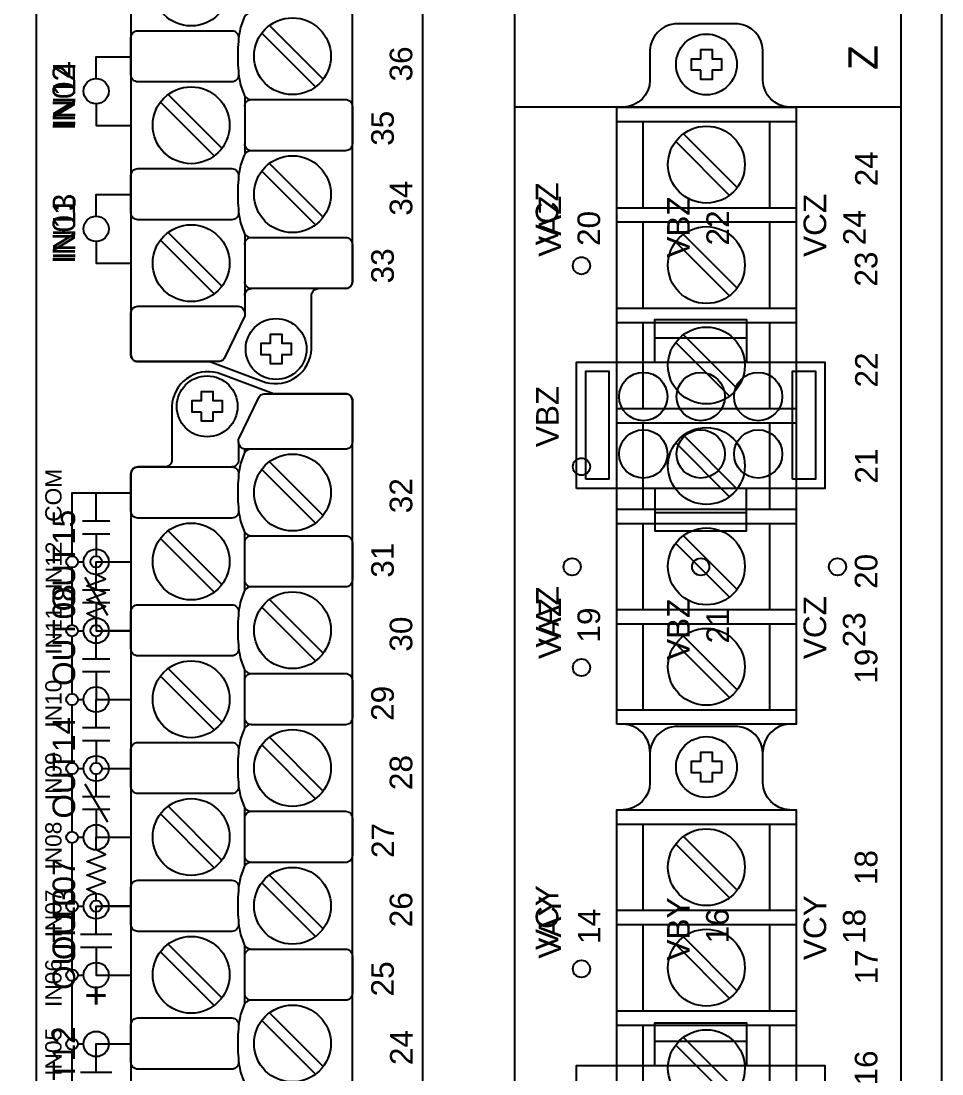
# Model space of a CAD drawing. Extents: x 1 to 47.7, y 0.3 to 34.2.
# Drawn here: x 34.972 to 38.98, y 11.656 to 16.242 of the extents above; entities that cross this region are included whole.
import ezdxf

# ---------------------------------------------------------------- set-up
doc = ezdxf.new("R2010")
doc.units = 0
doc.header["$MEASUREMENT"] = 0
for name, color, linetype in [('1_1__1__SCREW_TERMINAL', 7, 'CONTINUOUS'), ('1_2__2__CONNECTORIZED', 7, 'CONTINUOUS'), ('4_1__2___8__OPTOISO_IND_LS', 7, 'CONTINUOUS'), ('4_2__7___8__OPTOISO_IND_LS', 7, 'CONTINUOUS'), ('4_3__4___24__OPTOISO_LS_IN', 7, 'CONTINUOUS'), ('4_4__D___24__OPTOISO_LS_IN', 7, 'CONTINUOUS'), ('4_5__8___8__OPTOISO_IND_LS', 7, 'CONTINUOUS'), ('5_0______DWG_', 7, 'CONTINUOUS')]:
    doc.layers.add(name, color=color, linetype=linetype)
doc.styles.add('ARIAL', font='arial.ttf')

msp = doc.modelspace()

# ---------------------------------------------------------------- linework, layer by layer
at = {"layer": '1_1__1__SCREW_TERMINAL'}
for points in [[(38.3166, 15.8667, -0.403969), (38.2007, 15.9846), (38.2007, 16.1148, 0.374201), (38.0919, 16.2294), (37.8175, 16.2294, 0.374201), (37.7088, 16.1148), (37.7087, 15.9846, -0.403969), (37.5928, 15.8667)], [(37.7087, 13.0609, 0.403969), (37.5928, 13.1789)], [(38.3166, 12.8066, -0.403969), (38.2007, 12.9245), (38.2007, 13.0547, 0.374201), (38.0919, 13.1693), (37.8175, 13.1693, 0.374201), (37.7088, 13.0547), (37.7087, 12.9245, -0.403969), (37.5928, 12.8066)], [(38.3166, 13.1789, 0.403969), (38.2007, 13.0609)]]:
    msp.add_lwpolyline(points, format="xyb", dxfattribs=at)
for points in [[(37.9299, 16.0279), (37.8896, 16.0279), (37.8896, 16.0778), (37.9299, 16.0778), (37.9299, 16.1179), (37.9799, 16.1179), (37.9799, 16.0778), (38.0198, 16.0778), (38.0198, 16.0279), (37.9799, 16.0279), (37.9799, 15.9877), (37.9299, 15.9877)], [(37.5647, 13.1789), (37.5647, 15.8665), (38.3447, 15.8665), (38.3447, 13.1789)], [(37.9299, 12.9677), (37.8896, 12.9677), (37.8896, 13.0177), (37.9299, 13.0177), (37.9299, 13.0578), (37.9799, 13.0578), (37.9799, 13.0177), (38.0198, 13.0177), (38.0198, 12.9677), (37.9799, 12.9677), (37.9799, 12.9276), (37.9299, 12.9276)], [(37.5647, 10.1188), (37.5647, 12.8063), (38.3447, 12.8063), (38.3447, 10.1188)]]:
    msp.add_lwpolyline(points, close=True, dxfattribs=at)
for points in [[(37.1206, 15.8688), (37.6124, 15.8688)], [(38.297, 15.8688), (38.8005, 15.8688)], [(37.5647, 15.8039), (38.3447, 15.8039)], [(37.6798, 15.4289), (37.6798, 15.8039)], [(38.2296, 15.8039), (38.2296, 15.4289)], [(37.8542, 15.7503), (38.0884, 15.5161)], [(37.8208, 15.7169), (38.0549, 15.4827)], [(37.5647, 15.4289), (38.3447, 15.4289)], [(37.5647, 15.3666), (38.3447, 15.3666)], [(37.6798, 14.9916), (37.6798, 15.3666)], [(38.2296, 15.3666), (38.2296, 14.9916)], [(37.8208, 15.2794), (38.0549, 15.0452)], [(37.8542, 15.3128), (38.0884, 15.0786)], [(37.5647, 14.9916), (38.3447, 14.9916)], [(37.5647, 14.929), (38.3447, 14.929)], [(37.6798, 14.554), (37.6798, 14.929)], [(38.2296, 14.929), (38.2296, 14.554)], [(37.8542, 14.8753), (38.0884, 14.6411)], [(37.8208, 14.8418), (38.0549, 14.6077)], [(37.5647, 14.554), (38.3447, 14.554)], [(37.5647, 14.4915), (38.3447, 14.4915)], [(37.6798, 14.1165), (37.6798, 14.4915)], [(38.2296, 14.4915), (38.2296, 14.1165)], [(37.8208, 14.4043), (38.0549, 14.1701)], [(37.8542, 14.4377), (38.0884, 14.2036)], [(37.5647, 14.1165), (38.3447, 14.1165)], [(37.5647, 14.054), (38.3447, 14.054)], [(37.6798, 13.679), (37.6798, 14.054)], [(38.2296, 14.054), (38.2296, 13.679)], [(37.8542, 14.0004), (38.0884, 13.7662)], [(37.8208, 13.9669), (38.0549, 13.7328)], [(37.5647, 13.679), (38.3447, 13.679)], [(37.5647, 13.6165), (38.3447, 13.6165)], [(37.6798, 13.2415), (37.6798, 13.6165)], [(38.2296, 13.6165), (38.2296, 13.2415)], [(37.8208, 13.5294), (38.0549, 13.2952)], [(37.8542, 13.5628), (38.0884, 13.3287)], [(37.5647, 13.2415), (38.3447, 13.2415)], [(37.5647, 12.7438), (38.3447, 12.7438)], [(37.6798, 12.3688), (37.6798, 12.7438)], [(38.2296, 12.7438), (38.2296, 12.3688)], [(37.8208, 12.6568), (38.0549, 12.4226)], [(37.8542, 12.6902), (38.0884, 12.456)], [(37.5647, 12.3688), (38.3447, 12.3688)], [(37.5647, 12.3065), (38.3447, 12.3065)], [(37.6798, 11.9315), (37.6798, 12.3065)], [(38.2296, 12.3065), (38.2296, 11.9315)], [(37.8542, 12.2527), (38.0884, 12.0185)], [(37.8208, 12.2192), (38.0549, 11.9851)], [(37.5647, 11.9315), (38.3447, 11.9315)], [(37.5647, 11.8689), (38.3447, 11.8689)], [(37.6798, 11.4939), (37.6798, 11.8689)], [(38.2296, 11.8689), (38.2296, 11.4939)], [(37.8542, 11.8151), (38.0884, 11.581)], [(37.8208, 11.7817), (38.0549, 11.5475)]]:
    msp.add_lwpolyline(points, dxfattribs=at)
for centre, radius in [((37.9547, 16.0528), 0.1324), ((37.9546, 15.6165), 0.1673), ((37.9546, 15.179), 0.1673), ((37.4108, 15.1761), 0.0375), ((37.9546, 14.7415), 0.1673), ((37.9546, 14.3039), 0.1673), ((37.4108, 14.3011), 0.0375), ((37.9546, 13.8666), 0.1673), ((37.9546, 13.429), 0.1673), ((37.4108, 13.4261), 0.0375), ((37.9547, 12.9927), 0.1324), ((37.9546, 12.5564), 0.1673), ((37.9546, 12.1189), 0.1673), ((37.4108, 12.1136), 0.0375), ((37.9546, 11.6813), 0.1673)]:
    msp.add_circle(centre, radius, dxfattribs=at)
at = {"layer": '1_2__2__CONNECTORIZED'}
for points in [[(37.1206, 15.8688), (38.8005, 15.8688)], [(37.7297, 14.7563), (37.7297, 14.9413), (38.1297, 14.9413), (38.1297, 14.7563)], [(37.7297, 14.8614), (38.1297, 14.8614)], [(37.7297, 14.2065), (37.7297, 14.0215), (38.1297, 14.0215), (38.1297, 14.2065)], [(37.7297, 14.1014), (38.1297, 14.1014)], [(37.7297, 11.6933), (37.7297, 11.8783), (38.1297, 11.8783), (38.1297, 11.6933)], [(37.7297, 11.7984), (38.1297, 11.7984)]]:
    msp.add_lwpolyline(points, dxfattribs=at)
for points in [[(37.3897, 14.2065), (37.3897, 14.7563), (38.4697, 14.7563), (38.4697, 14.2065)], [(37.4299, 14.2464), (37.4299, 14.7163), (37.5298, 14.7163), (37.5298, 14.2464)], [(38.3297, 14.2464), (38.3297, 14.7163), (38.4298, 14.7163), (38.4298, 14.2464)], [(37.3897, 11.1435), (37.3897, 11.6933), (38.4697, 11.6933), (38.4697, 11.1435)]]:
    msp.add_lwpolyline(points, close=True, dxfattribs=at)
for centre, radius in [((37.6798, 14.6063), 0.1051), ((37.9299, 14.6063), 0.1051), ((38.1798, 14.6063), 0.1051), ((37.6798, 14.3563), 0.1051), ((37.9299, 14.3563), 0.1051), ((38.1798, 14.3563), 0.1051), ((37.3701, 13.8648), 0.0375), ((37.9297, 13.8648), 0.0375), ((38.5252, 13.8648), 0.0375)]:
    msp.add_circle(centre, radius, dxfattribs=at)
at = {"layer": '4_1__2___8__OPTOISO_IND_LS'}
for points in [[(35.2985, 15.9915), (35.2985, 16.0866), (35.4497, 16.0866)], [(35.2985, 15.8815), (35.2985, 15.7866), (35.4497, 15.7866)], [(35.2985, 15.3915), (35.2985, 15.4866), (35.4497, 15.4866)], [(35.2985, 15.2815), (35.2985, 15.1866), (35.4497, 15.1866)], [(35.2985, 14.0644), (35.2985, 14.1866), (35.4497, 14.1866)], [(35.2385, 14.0644), (35.3585, 14.0644)], [(35.2385, 14.0087), (35.3585, 14.0087)], [(35.2985, 14.0087), (35.2985, 13.9116)], [(35.2985, 13.7644), (35.2985, 13.8616)], [(35.3235, 13.8866), (35.4497, 13.8866)], [(35.2485, 13.819), (35.3485, 13.654)], [(35.2385, 13.7644), (35.3585, 13.7644)], [(35.2385, 13.7087), (35.3585, 13.7087)], [(35.2985, 13.7087), (35.2985, 13.5866), (35.4497, 13.5866)], [(35.2985, 13.1644), (35.2985, 13.2866), (35.4497, 13.2866)], [(35.2385, 13.1644), (35.3585, 13.1644)], [(35.2385, 13.1087), (35.3585, 13.1087)], [(35.2985, 13.1087), (35.2985, 13.0116)], [(35.3235, 12.9866), (35.4497, 12.9866)], [(35.2985, 12.8644), (35.2985, 12.9616)], [(35.2485, 12.919), (35.3485, 12.754)], [(35.2385, 12.8644), (35.3585, 12.8644)], [(35.2385, 12.8087), (35.3585, 12.8087)], [(35.2985, 12.8087), (35.2985, 12.6866), (35.4497, 12.6866)], [(35.2985, 12.2644), (35.2985, 12.3866), (35.4497, 12.3866)], [(35.231, 12.2644), (35.366, 12.2644)], [(35.231, 12.2087), (35.366, 12.2087)], [(35.2985, 12.2087), (35.2985, 12.0866), (35.4497, 12.0866)], [(35.2985, 11.6644), (35.2985, 11.7866), (35.4497, 11.7866)], [(35.231, 11.6644), (35.366, 11.6644)]]:
    msp.add_lwpolyline(points, dxfattribs=at)
for centre, radius in [((35.2985, 15.9365), 0.055), ((35.2985, 15.3365), 0.055), ((35.2985, 13.8866), 0.025), ((35.2985, 12.9866), 0.025)]:
    msp.add_circle(centre, radius, dxfattribs=at)
at = {"layer": '4_2__7___8__OPTOISO_IND_LS'}
for points in [[(35.2985, 15.9915), (35.2985, 16.0866), (35.4497, 16.0866)], [(35.2985, 15.8815), (35.2985, 15.7866), (35.4497, 15.7866)], [(35.2985, 15.3915), (35.2985, 15.4866), (35.4497, 15.4866)], [(35.2985, 15.2815), (35.2985, 15.1866), (35.4497, 15.1866)], [(35.2985, 14.0644), (35.2985, 14.1866), (35.4497, 14.1866)], [(35.2385, 14.0644), (35.3585, 14.0644)], [(35.2385, 14.0087), (35.3585, 14.0087)], [(35.2985, 14.0087), (35.2985, 13.9116)], [(35.2985, 13.7644), (35.2985, 13.8616)], [(35.3235, 13.8866), (35.4497, 13.8866)], [(35.2485, 13.819), (35.3485, 13.654)], [(35.2385, 13.7644), (35.3585, 13.7644)], [(35.2385, 13.7087), (35.3585, 13.7087)], [(35.2985, 13.7087), (35.2985, 13.5866), (35.4497, 13.5866)], [(35.2985, 13.1644), (35.2985, 13.2866), (35.4497, 13.2866)], [(35.2385, 13.1644), (35.3585, 13.1644)], [(35.2385, 13.1087), (35.3585, 13.1087)], [(35.2985, 13.1087), (35.2985, 13.0116)], [(35.3235, 12.9866), (35.4497, 12.9866)], [(35.2985, 12.8644), (35.2985, 12.9616)], [(35.2485, 12.919), (35.3485, 12.754)], [(35.2385, 12.8644), (35.3585, 12.8644)], [(35.2385, 12.8087), (35.3585, 12.8087)], [(35.2985, 12.8087), (35.2985, 12.6866), (35.4497, 12.6866)], [(35.2985, 12.2644), (35.2985, 12.3866), (35.4497, 12.3866)], [(35.231, 12.2644), (35.366, 12.2644)], [(35.231, 12.2087), (35.366, 12.2087)], [(35.2985, 12.2087), (35.2985, 12.0866), (35.4497, 12.0866)], [(35.2985, 11.6644), (35.2985, 11.7866), (35.4497, 11.7866)], [(35.231, 11.6644), (35.366, 11.6644)]]:
    msp.add_lwpolyline(points, dxfattribs=at)
for centre, radius in [((35.2985, 15.9365), 0.055), ((35.2985, 15.3365), 0.055), ((35.2985, 13.8866), 0.025), ((35.2985, 12.9866), 0.025)]:
    msp.add_circle(centre, radius, dxfattribs=at)
at = {"layer": '4_3__4___24__OPTOISO_LS_IN'}
for points in [[(35.2985, 15.9915), (35.2985, 16.0866), (35.4497, 16.0866)], [(35.2985, 15.8815), (35.2985, 15.7866), (35.4497, 15.7866)], [(35.2985, 15.3915), (35.2985, 15.4866), (35.4497, 15.4866)], [(35.2985, 15.2815), (35.2985, 15.1866), (35.4497, 15.1866)], [(35.1936, 13.9116), (35.1936, 14.1866), (35.4497, 14.1866)], [(35.1936, 13.6116), (35.1936, 13.8616)], [(35.2186, 13.8866), (35.2435, 13.8866)], [(35.3535, 13.8866), (35.4497, 13.8866)], [(35.2186, 13.5866), (35.2435, 13.5866)], [(35.3535, 13.5866), (35.4497, 13.5866)], [(35.1936, 13.3116), (35.1936, 13.5616)], [(35.1936, 13.0116), (35.1936, 13.2616)], [(35.2186, 13.2866), (35.2435, 13.2866)], [(35.3535, 13.2866), (35.4497, 13.2866)], [(35.2186, 12.9866), (35.2435, 12.9866)], [(35.3535, 12.9866), (35.4497, 12.9866)], [(35.1936, 12.7116), (35.1936, 12.9616)], [(35.1936, 12.4116), (35.1936, 12.6616)], [(35.2186, 12.6866), (35.2435, 12.6866)], [(35.3535, 12.6866), (35.4497, 12.6866)], [(35.2186, 12.3866), (35.2435, 12.3866)], [(35.3535, 12.3866), (35.4497, 12.3866)], [(35.1936, 12.1116), (35.1936, 12.3616)], [(35.1936, 11.8116), (35.1936, 12.0616)], [(35.2186, 12.0866), (35.2435, 12.0866)], [(35.3535, 12.0866), (35.4497, 12.0866)], [(35.2186, 11.7866), (35.2435, 11.7866)], [(35.3535, 11.7866), (35.4497, 11.7866)], [(35.2435, 11.4865), (35.1936, 11.4865), (35.1936, 11.7616)]]:
    msp.add_lwpolyline(points, dxfattribs=at)
for centre, radius in [((35.2985, 15.9365), 0.055), ((35.2985, 15.3365), 0.055), ((35.2985, 13.8866), 0.055), ((35.1936, 13.8866), 0.025), ((35.2985, 13.5866), 0.055), ((35.1936, 13.5866), 0.025), ((35.1936, 13.2866), 0.025), ((35.2985, 13.2866), 0.055), ((35.2985, 12.9866), 0.055), ((35.1936, 12.9866), 0.025), ((35.1936, 12.6866), 0.025), ((35.2985, 12.6866), 0.055), ((35.2985, 12.3866), 0.055), ((35.1936, 12.3866), 0.025), ((35.1936, 12.0866), 0.025), ((35.2985, 12.0866), 0.055), ((35.2985, 11.7866), 0.055), ((35.1936, 11.7866), 0.025)]:
    msp.add_circle(centre, radius, dxfattribs=at)
at = {"layer": '4_4__D___24__OPTOISO_LS_IN'}
for points in [[(35.2985, 15.9915), (35.2985, 16.0866), (35.4497, 16.0866)], [(35.2985, 15.8815), (35.2985, 15.7866), (35.4497, 15.7866)], [(35.2985, 15.3915), (35.2985, 15.4866), (35.4497, 15.4866)], [(35.2985, 15.2815), (35.2985, 15.1866), (35.4497, 15.1866)], [(35.1936, 13.9116), (35.1936, 14.1866), (35.4497, 14.1866)], [(35.1936, 13.6116), (35.1936, 13.8616)], [(35.2186, 13.8866), (35.2435, 13.8866)], [(35.3535, 13.8866), (35.4497, 13.8866)], [(35.2186, 13.5866), (35.2435, 13.5866)], [(35.3535, 13.5866), (35.4497, 13.5866)], [(35.1936, 13.3116), (35.1936, 13.5616)], [(35.1936, 13.0116), (35.1936, 13.2616)], [(35.2186, 13.2866), (35.2435, 13.2866)], [(35.3535, 13.2866), (35.4497, 13.2866)], [(35.2186, 12.9866), (35.2435, 12.9866)], [(35.3535, 12.9866), (35.4497, 12.9866)], [(35.1936, 12.7116), (35.1936, 12.9616)], [(35.1936, 12.4116), (35.1936, 12.6616)], [(35.2186, 12.6866), (35.2435, 12.6866)], [(35.3535, 12.6866), (35.4497, 12.6866)], [(35.2186, 12.3866), (35.2435, 12.3866)], [(35.3535, 12.3866), (35.4497, 12.3866)], [(35.1936, 12.1116), (35.1936, 12.3616)], [(35.1936, 11.8116), (35.1936, 12.0616)], [(35.2186, 12.0866), (35.2435, 12.0866)], [(35.3535, 12.0866), (35.4497, 12.0866)], [(35.2186, 11.7866), (35.2435, 11.7866)], [(35.3535, 11.7866), (35.4497, 11.7866)], [(35.2435, 11.4865), (35.1936, 11.4865), (35.1936, 11.7616)]]:
    msp.add_lwpolyline(points, dxfattribs=at)
for centre, radius in [((35.2985, 15.9365), 0.055), ((35.2985, 15.3365), 0.055), ((35.2985, 13.8866), 0.055), ((35.1936, 13.8866), 0.025), ((35.2985, 13.5866), 0.055), ((35.1936, 13.5866), 0.025), ((35.1936, 13.2866), 0.025), ((35.2985, 13.2866), 0.055), ((35.2985, 12.9866), 0.055), ((35.1936, 12.9866), 0.025), ((35.1936, 12.6866), 0.025), ((35.2985, 12.6866), 0.055), ((35.2985, 12.3866), 0.055), ((35.1936, 12.3866), 0.025), ((35.1936, 12.0866), 0.025), ((35.2985, 12.0866), 0.055), ((35.2985, 11.7866), 0.055), ((35.1936, 11.7866), 0.025)]:
    msp.add_circle(centre, radius, dxfattribs=at)
at = {"layer": '4_5__8___8__OPTOISO_IND_LS'}
for points in [[(35.2985, 15.9915), (35.2985, 16.0866), (35.4497, 16.0866)], [(35.2985, 15.8815), (35.2985, 15.7866), (35.4497, 15.7866)], [(35.2985, 15.3915), (35.2985, 15.4866), (35.4497, 15.4866)], [(35.2985, 15.2815), (35.2985, 15.1866), (35.4497, 15.1866)], [(35.2985, 13.6116), (35.2985, 13.6415), (35.2573, 13.6615), (35.3398, 13.6915), (35.2573, 13.7215), (35.3398, 13.7515), (35.2573, 13.7816), (35.3398, 13.8116), (35.2985, 13.8316), (35.2985, 13.8866), (35.4497, 13.8866)], [(35.4497, 13.5866), (35.3235, 13.5866)], [(35.2985, 13.4644), (35.2985, 13.5616)], [(35.2385, 13.4644), (35.3585, 13.4644)], [(35.2385, 13.4087), (35.3585, 13.4087)], [(35.2985, 13.4087), (35.2985, 13.2866), (35.4497, 13.2866)], [(35.2985, 12.4116), (35.2985, 12.4415), (35.2573, 12.4615), (35.3398, 12.4915), (35.2573, 12.5215), (35.3398, 12.5515), (35.2573, 12.5816), (35.3398, 12.6116), (35.2985, 12.6316), (35.2985, 12.6866), (35.4497, 12.6866)], [(35.4497, 12.3866), (35.3235, 12.3866)], [(35.2985, 12.2644), (35.2985, 12.3616)], [(35.2385, 12.2644), (35.3585, 12.2644)], [(35.2385, 12.2087), (35.3585, 12.2087)], [(35.2985, 12.2087), (35.2985, 12.0866), (35.4497, 12.0866)]]:
    msp.add_lwpolyline(points, dxfattribs=at)
for centre, radius in [((35.2985, 15.9365), 0.055), ((35.2985, 15.3365), 0.055), ((35.2985, 13.5866), 0.025), ((35.2985, 12.3866), 0.025)]:
    msp.add_circle(centre, radius, dxfattribs=at)
at = {"layer": '5_0______DWG_'}
for points in [[(38.8903, 20.5634), (34.5103, 20.5634, 0.414214), (34.4203, 20.4734), (34.4203, 3.4034, 0.414214), (34.5103, 3.3134), (38.8903, 3.3134, 0.381966), (38.9797, 3.3934), (38.9797, 20.4834, 0.381966)], [(35.0387, 3.6076), (35.0387, 20.2678, -0.468367), (35.0987, 20.3178), (36.6687, 20.3178, -0.414132), (36.7187, 20.2678), (36.7187, 3.6076, -0.414214), (36.6687, 3.5576), (35.0887, 3.5576, -0.414287)], [(36.4138, 14.5915), (36.4139, 14.4072, -0.414214), (36.3839, 14.3772), (35.9468, 14.3772, -0.390527), (35.9185, 14.4072), (35.9185, 14.4194), (36.0082, 14.6053, -0.241514), (36.0282, 14.6182), (36.3839, 14.6182, -0.422157)]]:
    msp.add_lwpolyline(points, format="xyb", close=True, dxfattribs=at)
for points in [[(36.3838, 15.0763, 0.414213), (36.4138, 15.1063), (36.4139, 20.0882, 0.414214), (36.3839, 20.1182), (36.0709, 20.1182), (35.8261, 20.2091, 0.480048), (35.6279, 20.064), (35.6279, 19.8298, -0.414214), (35.5979, 19.7998), (35.4797, 19.7998, 0.414212), (35.4497, 19.7698), (35.4497, 19.7698), (35.4497, 14.7888, 0.414215), (35.4797, 14.7588), (35.7925, 14.7589), (36.0373, 14.6679, 0.47859), (36.2358, 14.813), (36.2358, 15.0463, -0.414214), (36.2658, 15.0763)], [(38.3475, 16.3189), (38.7506, 16.3189, -0.414214), (38.8006, 16.2689), (38.8006, 3.6076, -0.414214), (38.7506, 3.5576), (37.1706, 3.5576, -0.414214), (37.1206, 3.6076), (37.1206, 16.2689, -0.414214), (37.1706, 16.3189), (38.1425, 16.3189)], [(35.9751, 16.2779, 0.191033), (35.9512, 16.2694, 0.081668), (35.941, 16.2537, 0.0591), (35.9217, 16.19, 0.034646), (35.9146, 16.0885, 0.03436), (35.9217, 15.9878, 0.0591), (35.941, 15.9241, 0.081668), (35.9512, 15.9085, 0.191033), (35.9751, 15.9)], [(35.9184, 16.0148), (35.9184, 16.007, -0.414214), (35.8884, 15.977), (35.4797, 15.977, -0.414214), (35.4497, 16.007), (35.4497, 16.1698, -0.414214), (35.4797, 16.1998), (35.8884, 16.1998, -0.414214), (35.9184, 16.1698), (35.9184, 16.163)], [(35.9451, 15.87, -0.414214), (35.9751, 15.9), (36.3838, 15.9, -0.414214), (36.4138, 15.87), (36.4138, 15.7071, -0.414214), (36.3838, 15.6771), (35.9751, 15.6771, -0.414214), (35.9451, 15.7071)], [(35.9751, 15.6771, 0.191033), (35.9512, 15.6686, 0.081668), (35.941, 15.653, 0.0591), (35.9217, 15.5893, 0.034646), (35.9146, 15.4877, 0.03436), (35.9217, 15.387, 0.0591), (35.941, 15.3233, 0.081668), (35.9512, 15.3077, 0.191033), (35.9751, 15.2992)], [(35.9184, 15.4141), (35.9184, 15.4062, -0.414214), (35.8884, 15.3762), (35.4797, 15.3762, -0.414214), (35.4497, 15.4062), (35.4497, 15.569, -0.414214), (35.4797, 15.599), (35.8884, 15.599, -0.414214), (35.9184, 15.569), (35.9184, 15.5622)], [(35.9451, 15.3157), (35.9451, 14.9575), (35.8553, 14.7716, -0.241986), (35.8355, 14.7588), (35.4797, 14.7588, -0.422157), (35.4498, 14.7854), (35.4497, 14.9698, -0.414214), (35.4797, 14.9998), (35.9168, 14.9998, -0.390527), (35.9451, 14.9698)], [(35.9451, 15.2692, -0.414214), (35.9751, 15.2992), (36.3838, 15.2992, -0.414214), (36.4138, 15.2692), (36.4138, 15.1063, -0.414214), (36.3838, 15.0763), (35.9751, 15.0763, -0.414214), (35.9451, 15.1063)], [(35.9451, 15.0463, -0.414214), (35.9751, 15.0763)], [(36.3838, 9.5763, 0.414213), (36.4138, 9.6063), (36.4139, 14.5882, 0.414214), (36.3839, 14.6182), (36.0709, 14.6182), (35.8261, 14.7091, 0.480048), (35.6279, 14.564), (35.6279, 14.3298, -0.414214), (35.5979, 14.2998), (35.4797, 14.2998, 0.414212), (35.4497, 14.2698), (35.4497, 14.2698), (35.4497, 9.2888, 0.414215), (35.4797, 9.2588), (35.7925, 9.2589), (36.0373, 9.1679, 0.47859), (36.2358, 9.313), (36.2358, 9.5463, -0.414214), (36.2658, 9.5763)], [(35.9185, 14.4072), (35.9186, 14.3298, -0.414214), (35.8886, 14.2998)], [(35.9666, 14.3772, 0.127742), (35.9512, 14.3694, 0.081668), (35.941, 14.3538, 0.0591), (35.9217, 14.2901, 0.034646), (35.9146, 14.1885, 0.03436), (35.9217, 14.0878, 0.0591), (35.941, 14.0241, 0.081668), (35.9512, 14.0085, 0.191033), (35.9751, 14)], [(35.9184, 14.1149), (35.9184, 14.107, -0.414214), (35.8884, 14.077), (35.4797, 14.077, -0.414214), (35.4497, 14.107), (35.4497, 14.2698, -0.414214), (35.4797, 14.2998), (35.8884, 14.2998, -0.414214), (35.9184, 14.2698), (35.9184, 14.263)], [(35.9451, 13.97, -0.414214), (35.9751, 14), (36.3838, 14, -0.414214), (36.4138, 13.97), (36.4138, 13.8071, -0.414214), (36.3838, 13.7771), (35.9751, 13.7771, -0.414214), (35.9451, 13.8071)], [(35.9751, 13.7779, 0.191033), (35.9512, 13.7694, 0.081668), (35.941, 13.7537, 0.0591), (35.9217, 13.69, 0.034646), (35.9146, 13.5885, 0.03436), (35.9217, 13.4878, 0.0591), (35.941, 13.4241, 0.081668), (35.9512, 13.4085, 0.191033), (35.9751, 13.4)], [(35.9184, 13.5149), (35.9184, 13.507, -0.414214), (35.8884, 13.477), (35.4797, 13.477, -0.414214), (35.4497, 13.507), (35.4497, 13.6698, -0.414214), (35.4797, 13.6998), (35.8884, 13.6998, -0.414214), (35.9184, 13.6698), (35.9184, 13.663)], [(35.9451, 13.37, -0.414214), (35.9751, 13.4), (36.3838, 13.4, -0.414214), (36.4138, 13.37), (36.4138, 13.2071, -0.414214), (36.3838, 13.1771), (35.9751, 13.1771, -0.414214), (35.9451, 13.2071)], [(35.9751, 13.1779, 0.191033), (35.9512, 13.1694, 0.081668), (35.941, 13.1537, 0.0591), (35.9217, 13.09, 0.034646), (35.9146, 12.9885, 0.03436), (35.9217, 12.8878, 0.0591), (35.941, 12.8241, 0.081668), (35.9512, 12.8085, 0.191033), (35.9751, 12.8)], [(35.9184, 12.9149), (35.9184, 12.907, -0.414214), (35.8884, 12.877), (35.4797, 12.877, -0.414214), (35.4497, 12.907), (35.4497, 13.0698, -0.414214), (35.4797, 13.0998), (35.8884, 13.0998, -0.414214), (35.9184, 13.0698), (35.9184, 13.063)], [(35.9451, 12.77, -0.414214), (35.9751, 12.8), (36.3838, 12.8, -0.414214), (36.4138, 12.77), (36.4138, 12.6071, -0.414214), (36.3838, 12.5771), (35.9751, 12.5771, -0.414214), (35.9451, 12.6071)], [(35.9751, 12.5779, 0.191033), (35.9512, 12.5694, 0.081668), (35.941, 12.5537, 0.0591), (35.9217, 12.49, 0.034646), (35.9146, 12.3885, 0.03436), (35.9217, 12.2878, 0.0591), (35.941, 12.2241, 0.081668), (35.9512, 12.2085, 0.191033), (35.9751, 12.2)], [(35.9184, 12.3149), (35.9184, 12.307, -0.414214), (35.8884, 12.277), (35.4797, 12.277, -0.414214), (35.4497, 12.307), (35.4497, 12.4698, -0.414214), (35.4797, 12.4998), (35.8884, 12.4998, -0.414214), (35.9184, 12.4698), (35.9184, 12.463)], [(35.9451, 12.17, -0.414214), (35.9751, 12.2), (36.3838, 12.2, -0.414214), (36.4138, 12.17), (36.4138, 12.0071, -0.414214), (36.3838, 11.9771), (35.9751, 11.9771, -0.414214), (35.9451, 12.0071)], [(35.9751, 11.9779, 0.191033), (35.9512, 11.9694, 0.081668), (35.941, 11.9537, 0.0591), (35.9217, 11.89, 0.034646), (35.9146, 11.7885, 0.03436), (35.9217, 11.6878, 0.0591), (35.941, 11.6241, 0.081668), (35.9512, 11.6085, 0.191033), (35.9751, 11.6)], [(35.9184, 11.7149), (35.9184, 11.707, -0.414214), (35.8884, 11.677), (35.4797, 11.677, -0.414214), (35.4497, 11.707), (35.4497, 11.8698, -0.414214), (35.4797, 11.8998), (35.8884, 11.8998, -0.414214), (35.9184, 11.8698), (35.9184, 11.863)]]:
    msp.add_lwpolyline(points, format="xyb", dxfattribs=at)
for points in [[(36.019, 16.1889), (36.2532, 15.9547)], [(36.0525, 16.2223), (36.2866, 15.9881)], [(35.6115, 15.9217), (35.8456, 15.6875)], [(35.9451, 15.9165), (35.9451, 15.6606)], [(35.578, 15.8882), (35.8122, 15.6541)], [(36.0525, 15.6215), (36.2866, 15.3874)], [(36.019, 15.5881), (36.2532, 15.3539)], [(35.6115, 15.3209), (35.8456, 15.0867)], [(35.578, 15.2875), (35.8122, 15.0533)], [(35.9444, 14.3774), (35.9444, 14.3603)], [(36.0525, 14.3223), (36.2866, 14.0882)], [(36.019, 14.2889), (36.2532, 14.0547)], [(35.578, 13.9883), (35.8122, 13.7541)], [(35.6115, 14.0217), (35.8456, 13.7875)], [(35.9451, 13.7614), (35.9451, 14.0165)], [(36.0525, 13.7223), (36.2866, 13.4881)], [(36.019, 13.6889), (36.2532, 13.4547)], [(35.6115, 13.4217), (35.8456, 13.1875)], [(35.9451, 13.1614), (35.9451, 13.4165)], [(35.578, 13.3883), (35.8122, 13.1541)], [(36.0525, 13.1223), (36.2866, 12.8881)], [(36.019, 13.0889), (36.2532, 12.8547)], [(35.6115, 12.8217), (35.8456, 12.5875)], [(35.9451, 12.5614), (35.9451, 12.8165)], [(35.578, 12.7883), (35.8122, 12.5541)], [(36.0525, 12.5223), (36.2866, 12.2881)], [(36.019, 12.4889), (36.2532, 12.2547)], [(35.6115, 12.2217), (35.8456, 11.9875)], [(35.9451, 11.9614), (35.9451, 12.2165)], [(35.578, 12.1882), (35.8122, 11.9541)], [(36.019, 11.8889), (36.2532, 11.6547)], [(36.0525, 11.9223), (36.2866, 11.6881)]]:
    msp.add_lwpolyline(points, dxfattribs=at)
for points in [[(36.0569, 14.7884), (36.0166, 14.7884), (36.0166, 14.8383), (36.0569, 14.8383), (36.0569, 14.8785), (36.1069, 14.8785), (36.1069, 14.8383), (36.1468, 14.8383), (36.1468, 14.7884), (36.1069, 14.7884), (36.1069, 14.7482), (36.0569, 14.7482)], [(35.7568, 14.5386), (35.7165, 14.5386), (35.7165, 14.5886), (35.7568, 14.5886), (35.7568, 14.6287), (35.8067, 14.6287), (35.8067, 14.5886), (35.8467, 14.5886), (35.8467, 14.5386), (35.8067, 14.5386), (35.8067, 14.4985), (35.7568, 14.4985)]]:
    msp.add_lwpolyline(points, close=True, dxfattribs=at)
for centre, radius in [((35.7118, 16.3879), 0.1673), ((36.1528, 16.0885), 0.1673), ((35.7118, 15.7879), 0.1673), ((36.1528, 15.4877), 0.1673), ((35.7118, 15.1871), 0.1673), ((36.0817, 14.8134), 0.1324), ((35.7816, 14.5636), 0.1324), ((36.1528, 14.1885), 0.1673), ((35.7118, 13.8879), 0.1673), ((36.1528, 13.5885), 0.1673), ((35.7118, 13.2879), 0.1673), ((36.1528, 12.9885), 0.1673), ((35.7118, 12.6879), 0.1673), ((36.1528, 12.3885), 0.1673), ((35.7118, 12.0879), 0.1673), ((36.1528, 11.7885), 0.1673)]:
    msp.add_circle(centre, radius, dxfattribs=at)

# ---------------------------------------------------------------- texts
at = {"layer": '1_1__1__SCREW_TERMINAL', "style": 'ARIAL'}
for s, height, p in [('Z', 0.1278, (38.7003, 16.0284)), ('24', 0.09833, (38.7003, 15.5217)), ('VCZ', 0.09833, (37.3101, 15.2652)), ('23', 0.09833, (38.6988, 15.0849)), ('22', 0.09833, (38.7003, 14.6456)), ('VBZ', 0.09833, (37.3116, 14.3858)), ('21', 0.09833, (38.7003, 14.2269)), ('20', 0.09833, (38.6988, 13.7684)), ('VAZ', 0.09833, (37.3116, 13.5134)), ('19', 0.09833, (38.6988, 13.3556)), ('18', 0.09833, (38.6988, 12.4783)), ('VCY', 0.09833, (37.3101, 12.1959)), ('17', 0.09833, (38.7003, 12.046)), ('16', 0.09833, (38.6988, 11.6056))]:
    msp.add_text(s, height=height, rotation=90, dxfattribs=at).set_placement(p)
at = {"layer": '1_2__2__CONNECTORIZED', "style": 'ARIAL'}
for s, p in [('VAZ', (37.3224, 15.2147)), ('VBZ', (37.882, 15.211)), ('VCZ', (38.4759, 15.2145)), ('20', (37.4918, 15.2621)), ('22', (38.053, 15.2643)), ('24', (38.6485, 15.2654)), ('VAZ', (37.3224, 13.4627)), ('VBZ', (37.882, 13.459)), ('VCZ', (38.4759, 13.4625)), ('19', (37.4918, 13.5348)), ('21', (38.053, 13.5311)), ('23', (38.6469, 13.5141)), ('VAY', (37.3224, 12.1581)), ('VCY', (38.4759, 12.152)), ('VBY', (37.882, 12.1499)), ('14', (37.4934, 12.2222)), ('16', (38.0514, 12.2243)), ('18', (38.6469, 12.222))]:
    msp.add_text(s, height=0.09833, rotation=90, dxfattribs=at).set_placement(p)
at = {"layer": '4_1__2___8__OPTOISO_IND_LS', "style": 'ARIAL'}
for s, p in [('IN02', (35.2069, 15.7646)), ('IN01', (35.2069, 15.1836)), ('OUT15', (35.2069, 13.6705)), ('OUT14', (35.2069, 12.7683)), ('OUT13', (35.2069, 12.0222)), ('OUT12', (35.2069, 11.4207))]:
    msp.add_text(s, height=0.09833, rotation=90, dxfattribs=at).set_placement(p)
at = {"layer": '4_2__7___8__OPTOISO_IND_LS', "style": 'ARIAL'}
for s, height, p in [('IN02', 0.09833, (35.2069, 15.7646)), ('IN01', 0.09833, (35.2069, 15.1836)), ('OUT15', 0.09833, (35.2069, 13.6705)), ('OUT14', 0.09833, (35.2069, 12.7683)), ('OUT13', 0.09833, (35.2069, 12.0222)), ('+', 0.118, (35.3553, 11.9496)), ('OUT12', 0.09833, (35.2069, 11.4207))]:
    msp.add_text(s, height=height, rotation=90, dxfattribs=at).set_placement(p)
at = {"layer": '4_3__4___24__OPTOISO_LS_IN', "style": 'ARIAL'}
for s, height, p in [('IN14', 0.09833, (35.2085, 15.7777)), ('IN13', 0.09833, (35.2085, 15.2001)), ('COM', 0.0708, (35.1476, 14.0608)), ('IN12', 0.0708, (35.1488, 13.7658)), ('IN11', 0.0708, (35.1488, 13.482)), ('IN10', 0.0708, (35.1476, 13.1642)), ('IN09', 0.0708, (35.1476, 12.8479)), ('IN08', 0.0708, (35.1476, 12.5459)), ('IN07', 0.0708, (35.1476, 12.2509)), ('IN06', 0.0708, (35.1476, 11.9479)), ('IN05', 0.0708, (35.1476, 11.6479))]:
    msp.add_text(s, height=height, rotation=90, dxfattribs=at).set_placement(p)
at = {"layer": '4_4__D___24__OPTOISO_LS_IN', "style": 'ARIAL'}
for s, height, p in [('IN14', 0.09833, (35.2085, 15.7777)), ('IN13', 0.09833, (35.2085, 15.2001)), ('COM', 0.0708, (35.1476, 14.0608)), ('IN12', 0.0708, (35.1488, 13.7658)), ('IN11', 0.0708, (35.1488, 13.482)), ('IN10', 0.0708, (35.1476, 13.1642)), ('IN09', 0.0708, (35.1476, 12.8479)), ('IN08', 0.0708, (35.1476, 12.5459)), ('IN07', 0.0708, (35.1476, 12.2509)), ('IN06', 0.0708, (35.1476, 11.9479)), ('IN05', 0.0708, (35.1476, 11.6479))]:
    msp.add_text(s, height=height, rotation=90, dxfattribs=at).set_placement(p)
at = {"layer": '4_5__8___8__OPTOISO_IND_LS', "style": 'ARIAL'}
for s, p in [('IN02', (35.2069, 15.7646)), ('IN01', (35.2069, 15.1836)), ('OUT08', (35.2069, 13.3459)), ('OUT07', (35.2069, 12.152))]:
    msp.add_text(s, height=0.09833, rotation=90, dxfattribs=at).set_placement(p)
at = {"layer": '5_0______DWG_', "style": 'ARIAL'}
for s, p in [('36', (36.6744, 15.9785)), ('35', (36.594, 15.6982)), ('34', (36.6744, 15.3941)), ('33', (36.594, 15.099)), ('32', (36.6744, 14.0982)), ('31', (36.594, 13.8173)), ('30', (36.6744, 13.4953)), ('29', (36.594, 13.1936)), ('28', (36.6744, 12.8923)), ('27', (36.5955, 12.5965)), ('26', (36.6744, 12.2947)), ('25', (36.594, 11.9936)), ('24', (36.676, 11.6946))]:
    msp.add_text(s, height=0.09833, rotation=90, dxfattribs=at).set_placement(p)

doc.saveas('drawing.dxf')
